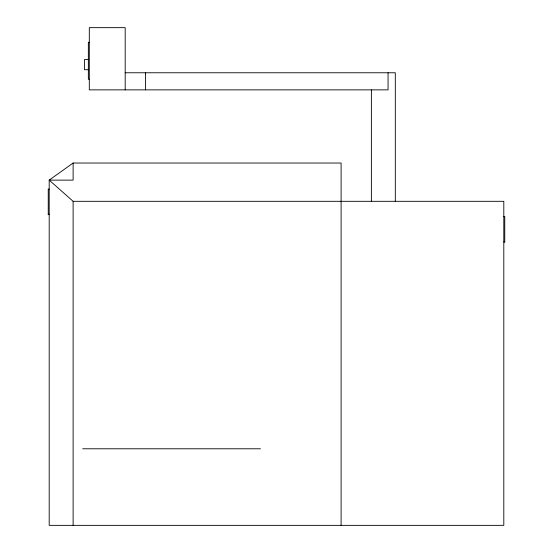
<?xml version="1.0" encoding="UTF-8"?>
<svg xmlns="http://www.w3.org/2000/svg" width="553" height="553" viewBox="0 0 553 553"><rect width="100%" height="100%" fill="white"/><g stroke="black" fill="none" stroke-linecap="round" stroke-linejoin="round"><path stroke-width="0.83" d="M73.12 163.031L49.196 180.119L49.196 525.35L503.804 525.35L503.804 201.313L73.12 201.313L49.196 180.119L73.12 180.119L73.12 163.031L341.104 163.031L341.104 525.35M89.303 42.298L88.349 42.298L88.349 79.21L89.303 79.21M88.508 59.461L84.519 59.461L84.519 69.713L88.508 69.713M125.192 72.768L395.305 72.768L395.305 201.714M49.196 189.098L48.242 189.098L48.242 214.716M48.242 214.301L49.196 214.301M503.804 216.631L504.758 216.631L504.758 242.249M503.804 241.834L504.758 241.834M82.694 448.787L260.435 448.787M388.061 72.768L388.061 89.862L89.303 89.862L89.303 27.65L125.192 27.65L125.192 89.862M371.381 89.862L371.381 201.707M145.494 72.768L145.494 89.862M73.12 201.313L73.12 525.35"/></g></svg>
